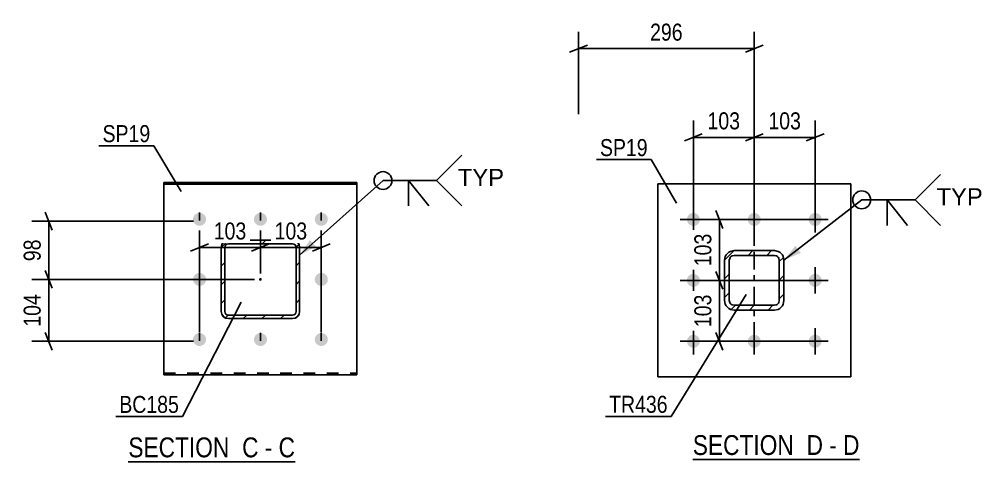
# Model space of a CAD drawing. Header units: millimetres. Extents: x 0 to 1766, y 0 to 560.
# Drawn here: x 1034.5 to 1196.7, y 63.2 to 137.6 of the extents above; entities that cross this region are included whole.
import ezdxf

# ---------------------------------------------------------------- set-up
doc = ezdxf.new("R2010")
doc.units = ezdxf.units.MM
doc.linetypes.add('DXK_LINE_DOT2', pattern=[3.9198, 1.9599, -1.9599])
doc.linetypes.add('DXK_LINE_DOT3', pattern=[5.9187, 2.979, -0.9799, 0.9799, -0.9799])
doc.styles.add('Arial', font='ARIAL.TTF', dxfattribs={"height": 0.2})
doc.styles.add('Arial Narrow', font='ARIALN.TTF', dxfattribs={"height": 0.2})

# ---------------------------------------------------------------- blocks, each defined once
blk = doc.blocks.new('Unknown-814185401-13 - 6049')
at = {"color": 6, "linetype": 'Continuous'}
blk.add_line((1052.86, 63.15), (1080.93, 63.15), dxfattribs=at)
at = {"color": 0, "linetype": 'Continuous'}
for points in [[(1070.97, 63.9), (1070.97, 67.4), (1052.86, 67.4), (1052.86, 63.9)], [(1074.78, 63.9), (1074.78, 67.4), (1072.02, 67.4), (1072.02, 63.9)], [(1077.11, 63.9), (1077.11, 67.4), (1075.83, 67.4), (1075.83, 63.9)], [(1080.93, 63.9), (1080.93, 67.4), (1078.16, 67.4), (1078.16, 63.9)]]:
    blk.add_wipeout(points, dxfattribs=at)
at = {"color": 7, "linetype": 'Continuous', "style": 'Arial Narrow'}
for s, p in [('SECTION ', (1052.86, 63.9)), ('C', (1072.02, 63.9)), ('C', (1078.16, 63.9)), ('-', (1075.83, 63.9))]:
    blk.add_text(s, height=3.34, dxfattribs=at).set_placement(p)
blk = doc.blocks.new('Unknown-814185401-16 - 1599')
at = {"color": 6, "linetype": 'Continuous'}
blk.add_line((1147.9, 63.54), (1175.97, 63.54), dxfattribs=at)
at = {"color": 0, "linetype": 'Continuous'}
for points in [[(1166.01, 64.29), (1166.01, 67.79), (1147.9, 67.79), (1147.9, 64.29)], [(1169.83, 64.29), (1169.83, 67.79), (1167.06, 67.79), (1167.06, 64.29)], [(1172.15, 64.29), (1172.15, 67.79), (1170.88, 67.79), (1170.88, 64.29)], [(1175.97, 64.29), (1175.97, 67.79), (1173.2, 67.79), (1173.2, 64.29)]]:
    blk.add_wipeout(points, dxfattribs=at)
at = {"color": 7, "linetype": 'Continuous', "style": 'Arial Narrow'}
for s, p in [('SECTION ', (1147.9, 64.29)), ('D', (1167.06, 64.29)), ('D', (1173.2, 64.29)), ('-', (1170.88, 64.29))]:
    blk.add_text(s, height=3.34, dxfattribs=at).set_placement(p)
blk = doc.blocks.new('Part-814185401-6088 - 6049')
at = {"color": 2, "linetype": 'Continuous'}
for p, q in [((1058.85, 110.13), (1091.35, 110.13)), ((1058.85, 77.8), (1058.85, 110.13)), ((1058.85, 109.87), (1091.35, 109.87)), ((1091.35, 77.8), (1091.35, 110.13)), ((1091.35, 77.8), (1058.85, 77.8))]:
    blk.add_line(p, q, dxfattribs=at)
at = {"color": 7, "linetype": 'DXK_LINE_DOT2'}
blk.add_line((1058.85, 78.06), (1091.35, 78.06), dxfattribs=at)
blk = doc.blocks.new('Bolt-814185401-6090 - 6049')
at = {"linetype": 'Continuous'}
for points in [[(1064.85, 105.04), (1065.08, 105.02), (1065.3, 104.94), (1065.5, 104.83), (1065.67, 104.68), (1065.81, 104.5), (1065.9, 104.29), (1065.95, 104.07), (1065.95, 103.84), (1065.9, 103.62), (1065.81, 103.41), (1065.67, 103.23), (1065.5, 103.08), (1065.3, 102.96), (1065.08, 102.89), (1064.85, 102.87), (1064.62, 102.89), (1064.41, 102.96), (1064.21, 103.08), (1064.04, 103.23), (1063.9, 103.41), (1063.81, 103.62), (1063.76, 103.84), (1063.76, 104.07), (1063.81, 104.29), (1063.9, 104.5), (1064.04, 104.68), (1064.21, 104.83), (1064.41, 104.94), (1064.62, 105.02)], [(1075.1, 105.04), (1075.33, 105.02), (1075.55, 104.94), (1075.75, 104.83), (1075.92, 104.68), (1076.06, 104.5), (1076.15, 104.29), (1076.2, 104.07), (1076.2, 103.84), (1076.15, 103.62), (1076.06, 103.41), (1075.92, 103.23), (1075.75, 103.08), (1075.55, 102.96), (1075.33, 102.89), (1075.1, 102.87), (1074.87, 102.89), (1074.66, 102.96), (1074.46, 103.08), (1074.29, 103.23), (1074.15, 103.41), (1074.06, 103.62), (1074.01, 103.84), (1074.01, 104.07), (1074.06, 104.29), (1074.15, 104.5), (1074.29, 104.68), (1074.46, 104.83), (1074.66, 104.94), (1074.87, 105.02)], [(1085.35, 105.04), (1085.58, 105.02), (1085.8, 104.94), (1086, 104.83), (1086.17, 104.68), (1086.31, 104.5), (1086.4, 104.29), (1086.45, 104.07), (1086.45, 103.84), (1086.4, 103.62), (1086.31, 103.41), (1086.17, 103.23), (1086, 103.08), (1085.8, 102.96), (1085.58, 102.89), (1085.35, 102.87), (1085.12, 102.89), (1084.91, 102.96), (1084.71, 103.08), (1084.54, 103.23), (1084.4, 103.41), (1084.31, 103.62), (1084.26, 103.84), (1084.26, 104.07), (1084.31, 104.29), (1084.4, 104.5), (1084.54, 104.68), (1084.71, 104.83), (1084.91, 104.94), (1085.12, 105.02)], [(1064.85, 94.92), (1065.08, 94.9), (1065.3, 94.83), (1065.5, 94.72), (1065.67, 94.56), (1065.81, 94.38), (1065.9, 94.17), (1065.95, 93.95), (1065.95, 93.72), (1065.9, 93.5), (1065.81, 93.3), (1065.67, 93.11), (1065.5, 92.96), (1065.3, 92.85), (1065.08, 92.78), (1064.85, 92.75), (1064.62, 92.78), (1064.41, 92.85), (1064.21, 92.96), (1064.04, 93.11), (1063.9, 93.3), (1063.81, 93.5), (1063.76, 93.72), (1063.76, 93.95), (1063.81, 94.17), (1063.9, 94.38), (1064.04, 94.56), (1064.21, 94.72), (1064.41, 94.83), (1064.62, 94.9)], [(1085.35, 94.92), (1085.58, 94.9), (1085.8, 94.83), (1086, 94.72), (1086.17, 94.56), (1086.31, 94.38), (1086.4, 94.17), (1086.45, 93.95), (1086.45, 93.72), (1086.4, 93.5), (1086.31, 93.3), (1086.17, 93.11), (1086, 92.96), (1085.8, 92.85), (1085.58, 92.78), (1085.35, 92.75), (1085.12, 92.78), (1084.91, 92.85), (1084.71, 92.96), (1084.54, 93.11), (1084.4, 93.3), (1084.31, 93.5), (1084.26, 93.72), (1084.26, 93.95), (1084.31, 94.17), (1084.4, 94.38), (1084.54, 94.56), (1084.71, 94.72), (1084.91, 94.83), (1085.12, 94.9)], [(1064.85, 84.81), (1065.08, 84.79), (1065.3, 84.72), (1065.5, 84.6), (1065.67, 84.45), (1065.81, 84.27), (1065.9, 84.06), (1065.95, 83.84), (1065.95, 83.61), (1065.9, 83.39), (1065.81, 83.18), (1065.67, 83), (1065.5, 82.85), (1065.3, 82.73), (1065.08, 82.66), (1064.85, 82.64), (1064.62, 82.66), (1064.41, 82.73), (1064.21, 82.85), (1064.04, 83), (1063.9, 83.18), (1063.81, 83.39), (1063.76, 83.61), (1063.76, 83.84), (1063.81, 84.06), (1063.9, 84.27), (1064.04, 84.45), (1064.21, 84.6), (1064.41, 84.72), (1064.62, 84.79)], [(1075.1, 84.81), (1075.33, 84.79), (1075.55, 84.72), (1075.75, 84.6), (1075.92, 84.45), (1076.06, 84.27), (1076.15, 84.06), (1076.2, 83.84), (1076.2, 83.61), (1076.15, 83.39), (1076.06, 83.18), (1075.92, 83), (1075.75, 82.85), (1075.55, 82.73), (1075.33, 82.66), (1075.1, 82.64), (1074.87, 82.66), (1074.66, 82.73), (1074.46, 82.85), (1074.29, 83), (1074.15, 83.18), (1074.06, 83.39), (1074.01, 83.61), (1074.01, 83.84), (1074.06, 84.06), (1074.15, 84.27), (1074.29, 84.45), (1074.46, 84.6), (1074.66, 84.72), (1074.87, 84.79)], [(1085.35, 84.81), (1085.58, 84.79), (1085.8, 84.72), (1086, 84.6), (1086.17, 84.45), (1086.31, 84.27), (1086.4, 84.06), (1086.45, 83.84), (1086.45, 83.61), (1086.4, 83.39), (1086.31, 83.18), (1086.17, 83), (1086, 82.85), (1085.8, 82.73), (1085.58, 82.66), (1085.35, 82.64), (1085.12, 82.66), (1084.91, 82.73), (1084.71, 82.85), (1084.54, 83), (1084.4, 83.18), (1084.31, 83.39), (1084.26, 83.61), (1084.26, 83.84), (1084.31, 84.06), (1084.4, 84.27), (1084.54, 84.45), (1084.71, 84.6), (1084.91, 84.72), (1085.12, 84.79)]]:
    blk.add_hatch(color=1, dxfattribs=at).paths.add_polyline_path(points)
at = {"color": 1, "linetype": 'Continuous'}
for p, q in [((1064.85, 103.74), (1064.85, 105.09)), ((1075.1, 103.74), (1075.1, 105.09)), ((1085.35, 103.74), (1085.35, 105.09)), ((1064.85, 93.63), (1064.85, 94.97)), ((1085.35, 93.63), (1085.35, 94.97)), ((1064.85, 83.51), (1064.85, 84.86)), ((1075.1, 83.51), (1075.1, 84.86)), ((1085.35, 83.51), (1085.35, 84.86))]:
    blk.add_line(p, q, dxfattribs=at)
blk = doc.blocks.new('Part-814185401-6121 - 6049')
at = {"linetype": 'Continuous'}
h = blk.add_hatch(dxfattribs=at)
h.set_pattern_fill('', scale=0.7, style=0, pattern_type=0)
h.set_pattern_definition([(45, (1069.7036, 100.4384), (-1.57154, 1.57154), [])])
h.paths.add_polyline_path([(1080.5, 100.44), (1069.7, 100.44), (1069.24, 100.35), (1068.86, 100.09), (1068.59, 99.7), (1068.5, 99.24), (1068.5, 88.44), (1068.59, 87.98), (1068.86, 87.59), (1069.24, 87.33), (1069.7, 87.24), (1080.5, 87.24), (1080.96, 87.33), (1081.35, 87.59), (1081.61, 87.98), (1081.7, 88.44), (1081.7, 99.24), (1081.61, 99.7), (1081.35, 100.09), (1080.96, 100.35)])
h.paths.add_polyline_path([(1081.06, 99.47), (1081.1, 99.24), (1081.1, 88.44), (1081.06, 88.21), (1080.93, 88.01), (1080.73, 87.88), (1080.5, 87.84), (1069.7, 87.84), (1069.47, 87.88), (1069.28, 88.01), (1069.15, 88.21), (1069.1, 88.44), (1069.1, 99.24), (1069.15, 99.47), (1069.28, 99.66), (1069.47, 99.79), (1069.7, 99.84), (1080.5, 99.84), (1080.73, 99.79), (1080.93, 99.66)])
blk.add_hatch(color=30, dxfattribs=at).paths.add_polyline_path([(1075.1, 93.74, -1), (1075.1, 93.94, -1)])
at = {"color": 7, "linetype": 'DXK_LINE_DOT2'}
for p, q in [((1068.5, 99.24), (1068.59, 99.7)), ((1068.5, 99.24), (1068.5, 88.44)), ((1068.59, 99.7), (1068.86, 100.09)), ((1068.86, 100.09), (1069.24, 100.35)), ((1069.15, 99.47), (1069.1, 99.24)), ((1069.1, 88.44), (1069.1, 99.24)), ((1069.28, 99.66), (1069.15, 99.47)), ((1069.24, 100.35), (1069.7, 100.44)), ((1069.47, 99.79), (1069.28, 99.66)), ((1069.7, 99.84), (1069.47, 99.79)), ((1069.7, 100.44), (1080.5, 100.44)), ((1069.7, 99.84), (1080.5, 99.84)), ((1080.5, 100.44), (1080.96, 100.35)), ((1080.73, 99.79), (1080.5, 99.84)), ((1080.93, 99.66), (1080.73, 99.79)), ((1081.06, 99.47), (1080.93, 99.66)), ((1080.96, 100.35), (1081.35, 100.09)), ((1081.1, 99.24), (1081.06, 99.47)), ((1081.1, 88.44), (1081.1, 99.24)), ((1081.35, 100.09), (1081.61, 99.7)), ((1081.61, 99.7), (1081.7, 99.24)), ((1081.7, 88.44), (1081.7, 99.24)), ((1068.59, 87.98), (1068.5, 88.44)), ((1068.86, 87.59), (1068.59, 87.98)), ((1069.1, 88.44), (1069.15, 88.21)), ((1069.15, 88.21), (1069.28, 88.01)), ((1069.28, 88.01), (1069.47, 87.88)), ((1069.47, 87.88), (1069.7, 87.84)), ((1069.7, 87.84), (1080.5, 87.84)), ((1080.5, 87.84), (1080.73, 87.88)), ((1080.73, 87.88), (1080.93, 88.01)), ((1080.93, 88.01), (1081.06, 88.21)), ((1081.06, 88.21), (1081.1, 88.44)), ((1081.61, 87.98), (1081.35, 87.59)), ((1081.7, 88.44), (1081.61, 87.98)), ((1069.24, 87.33), (1068.86, 87.59)), ((1069.7, 87.24), (1069.24, 87.33)), ((1069.7, 87.24), (1080.5, 87.24)), ((1080.96, 87.33), (1080.5, 87.24)), ((1081.35, 87.59), (1080.96, 87.33))]:
    blk.add_line(p, q, dxfattribs=at)
at = {"color": 2, "linetype": 'Continuous'}
for p, q in [((1068.59, 99.7), (1068.5, 99.24)), ((1068.5, 99.24), (1068.5, 99.24)), ((1068.5, 88.44), (1068.5, 99.24)), ((1069.1, 99.24), (1069.15, 99.47)), ((1069.1, 99.24), (1069.1, 99.24)), ((1069.1, 88.44), (1069.1, 99.24)), ((1069.15, 99.47), (1069.28, 99.66)), ((1069.7, 100.44), (1069.24, 100.35)), ((1069.28, 99.66), (1069.47, 99.79)), ((1069.47, 99.79), (1069.7, 99.84)), ((1069.7, 100.44), (1069.7, 100.44)), ((1069.7, 100.44), (1080.5, 100.44)), ((1069.7, 99.84), (1069.7, 99.84)), ((1069.7, 99.84), (1080.5, 99.84)), ((1080.5, 100.44), (1080.5, 100.44)), ((1080.96, 100.35), (1080.5, 100.44)), ((1080.5, 99.84), (1080.5, 99.84)), ((1080.5, 99.84), (1080.73, 99.79)), ((1080.73, 99.79), (1080.93, 99.66)), ((1080.93, 99.66), (1081.06, 99.47)), ((1081.06, 99.47), (1081.1, 99.24)), ((1081.1, 99.24), (1081.1, 99.24)), ((1081.1, 88.44), (1081.1, 99.24)), ((1081.7, 99.24), (1081.61, 99.7)), ((1081.7, 99.24), (1081.7, 99.24)), ((1081.7, 88.44), (1081.7, 99.24)), ((1068.5, 88.44), (1068.5, 88.44)), ((1068.5, 88.44), (1068.59, 87.98)), ((1069.1, 88.44), (1069.1, 88.44)), ((1069.15, 88.21), (1069.1, 88.44)), ((1069.28, 88.01), (1069.15, 88.21)), ((1069.47, 87.88), (1069.28, 88.01)), ((1069.7, 87.84), (1069.47, 87.88)), ((1069.7, 87.84), (1069.7, 87.84)), ((1069.7, 87.84), (1080.5, 87.84)), ((1080.73, 87.88), (1080.5, 87.84)), ((1080.5, 87.84), (1080.5, 87.84)), ((1080.93, 88.01), (1080.73, 87.88)), ((1081.06, 88.21), (1080.93, 88.01)), ((1081.1, 88.44), (1081.06, 88.21)), ((1081.1, 88.44), (1081.1, 88.44)), ((1081.61, 87.98), (1081.7, 88.44)), ((1081.7, 88.44), (1081.7, 88.44)), ((1069.24, 87.33), (1069.7, 87.24)), ((1069.7, 87.24), (1069.7, 87.24)), ((1069.7, 87.24), (1080.5, 87.24)), ((1080.5, 87.24), (1080.96, 87.33)), ((1080.5, 87.24), (1080.5, 87.24))]:
    blk.add_line(p, q, dxfattribs=at)
at = {"color": 7, "linetype": 'DXK_LINE_DOT3'}
blk.add_line((1075.1, 93.84), (1075.1, 93.84), dxfattribs=at)
at = {"color": 30, "linetype": 'DXK_LINE_DOT3'}
blk.add_line((1075.1, 93.84), (1075.1, 93.84), dxfattribs=at)
at = {"color": 30, "linetype": 'Continuous'}
blk.add_circle((1075.1, 93.84), 0.1, dxfattribs=at)
at = {"color": 2, "linetype": 'Continuous'}
for centre, start, end in [((1069.7, 99.24), 112.5, 157.5), ((1080.5, 99.24), 22.5, 67.5), ((1069.7, 88.44), 202.5, 247.5), ((1080.5, 88.44), 292.5, 337.5)]:
    blk.add_arc(centre, 1.2, start, end, dxfattribs=at)
blk = doc.blocks.new('Bolt-814185401-1752 - 1599')
at = {"linetype": 'Continuous'}
for points in [[(1148, 102.83, -1), (1148, 105.03, -1)], [(1158.25, 102.83, -1), (1158.25, 105.03, -1)], [(1168.5, 102.83, -1), (1168.5, 105.03, -1)], [(1148, 92.58, -1), (1148, 94.78, -1)], [(1168.5, 92.58, -1), (1168.5, 94.78, -1)], [(1148, 82.33, -1), (1148, 84.53, -1)], [(1158.25, 82.33, -1), (1158.25, 84.53, -1)], [(1168.5, 82.33, -1), (1168.5, 84.53, -1)]]:
    blk.add_hatch(color=1, dxfattribs=at).paths.add_polyline_path(points)
at = {"color": 1, "linetype": 'Continuous'}
for p, q in [((1148, 101.73), (1148, 106.13)), ((1158.25, 101.73), (1158.25, 106.13)), ((1168.5, 101.73), (1168.5, 106.13)), ((1150.2, 103.93), (1145.8, 103.93)), ((1160.45, 103.93), (1156.05, 103.93)), ((1170.7, 103.93), (1166.3, 103.93)), ((1148, 91.48), (1148, 95.88)), ((1168.5, 91.48), (1168.5, 95.88)), ((1150.2, 93.68), (1145.8, 93.68)), ((1170.7, 93.68), (1166.3, 93.68)), ((1148, 81.23), (1148, 85.63)), ((1158.25, 81.23), (1158.25, 85.63)), ((1168.5, 81.23), (1168.5, 85.63)), ((1150.2, 83.43), (1145.8, 83.43)), ((1160.45, 83.43), (1156.05, 83.43)), ((1170.7, 83.43), (1166.3, 83.43))]:
    blk.add_line(p, q, dxfattribs=at)
blk = doc.blocks.new('Part-814185401-1732 - 1599')
at = {"linetype": 'Continuous'}
h = blk.add_hatch(dxfattribs=at)
h.set_pattern_fill('', scale=0.7, style=0, pattern_type=0)
h.set_pattern_definition([(45, (1154.8515, 98.6779), (-1.57154, 1.57154), [])])
h.paths.add_polyline_path([(1161.65, 98.68), (1154.85, 98.68), (1154.24, 98.56), (1153.72, 98.21), (1153.37, 97.69), (1153.25, 97.08), (1153.25, 90.28), (1153.37, 89.67), (1153.72, 89.15), (1154.24, 88.8), (1154.85, 88.68), (1161.65, 88.68), (1162.26, 88.8), (1162.78, 89.15), (1163.13, 89.67), (1163.25, 90.28), (1163.25, 97.08), (1163.13, 97.69), (1162.78, 98.21), (1162.26, 98.56)])
h.paths.add_polyline_path([(1162.39, 97.38), (1162.45, 97.08), (1162.45, 90.28), (1162.39, 89.97), (1162.22, 89.71), (1161.96, 89.54), (1161.65, 89.48), (1154.85, 89.48), (1154.55, 89.54), (1154.29, 89.71), (1154.11, 89.97), (1154.05, 90.28), (1154.05, 97.08), (1154.11, 97.38), (1154.29, 97.64), (1154.55, 97.82), (1154.85, 97.88), (1161.65, 97.88), (1161.96, 97.82), (1162.22, 97.64)])
at = {"color": 7, "linetype": 'DXK_LINE_DOT3'}
for p, q in [((1158.25, 83.68), (1158.25, 103.68)), ((1168.25, 93.68), (1148.25, 93.68))]:
    blk.add_line(p, q, dxfattribs=at)
at = {"color": 7, "linetype": 'DXK_LINE_DOT2'}
for p, q in [((1153.25, 97.08), (1153.37, 97.69)), ((1154.11, 97.38), (1154.05, 97.08)), ((1154.24, 98.56), (1154.85, 98.68)), ((1154.85, 97.88), (1154.55, 97.82)), ((1154.85, 98.68), (1161.65, 98.68)), ((1154.85, 97.88), (1161.65, 97.88)), ((1161.65, 98.68), (1162.26, 98.56)), ((1161.96, 97.82), (1161.65, 97.88)), ((1162.45, 97.08), (1162.39, 97.38)), ((1163.13, 97.69), (1163.25, 97.08)), ((1153.25, 90.28), (1153.25, 97.08)), ((1154.05, 90.28), (1154.05, 97.08)), ((1162.45, 90.28), (1162.45, 97.08)), ((1163.25, 90.28), (1163.25, 97.08)), ((1153.37, 89.67), (1153.25, 90.28)), ((1154.05, 90.28), (1154.11, 89.97)), ((1154.55, 89.54), (1154.85, 89.48)), ((1154.85, 89.48), (1161.65, 89.48)), ((1161.65, 89.48), (1161.96, 89.54)), ((1162.39, 89.97), (1162.45, 90.28)), ((1163.25, 90.28), (1163.13, 89.67)), ((1154.85, 88.68), (1154.24, 88.8)), ((1154.85, 88.68), (1161.65, 88.68)), ((1162.26, 88.8), (1161.65, 88.68))]:
    blk.add_line(p, q, dxfattribs=at)
at = {"color": 2, "linetype": 'Continuous'}
for p, q in [((1153.37, 97.69), (1153.25, 97.08)), ((1154.05, 97.08), (1154.11, 97.38)), ((1154.85, 98.68), (1154.24, 98.56)), ((1154.55, 97.82), (1154.85, 97.88)), ((1154.85, 98.68), (1161.65, 98.68)), ((1154.85, 97.88), (1161.65, 97.88)), ((1162.26, 98.56), (1161.65, 98.68)), ((1161.65, 97.88), (1161.96, 97.82)), ((1162.39, 97.38), (1162.45, 97.08)), ((1163.25, 97.08), (1163.13, 97.69)), ((1153.25, 90.28), (1153.25, 97.08)), ((1154.05, 90.28), (1154.05, 97.08)), ((1162.45, 90.28), (1162.45, 97.08)), ((1163.25, 90.28), (1163.25, 97.08)), ((1153.25, 90.28), (1153.37, 89.67)), ((1154.11, 89.97), (1154.05, 90.28)), ((1154.85, 89.48), (1154.55, 89.54)), ((1154.85, 89.48), (1161.65, 89.48)), ((1161.96, 89.54), (1161.65, 89.48)), ((1162.45, 90.28), (1162.39, 89.97)), ((1163.13, 89.67), (1163.25, 90.28)), ((1154.24, 88.8), (1154.85, 88.68)), ((1154.85, 88.68), (1161.65, 88.68)), ((1161.65, 88.68), (1162.26, 88.8))]:
    blk.add_line(p, q, dxfattribs=at)
at = {"color": 7, "linetype": 'DXK_LINE_DOT2'}
for centre, radius, start, end in [((1154.85, 97.08), 1.6, 112.5, 157.5), ((1154.85, 97.08), 0.8, 112.5, 157.5), ((1161.65, 97.08), 0.8, 22.5, 67.5), ((1161.65, 97.08), 1.6, 22.5, 67.5), ((1154.85, 90.28), 1.6, 202.5, 247.5), ((1154.85, 90.28), 0.8, 202.5, 247.5), ((1161.65, 90.28), 0.8, 292.5, 337.5), ((1161.65, 90.28), 1.6, 292.5, 337.5)]:
    blk.add_arc(centre, radius, start, end, dxfattribs=at)
at = {"color": 2, "linetype": 'Continuous'}
for centre, radius, start, end in [((1154.85, 97.08), 1.6, 112.5, 157.5), ((1154.85, 97.08), 0.8, 112.5, 157.5), ((1161.65, 97.08), 0.8, 22.5, 67.5), ((1161.65, 97.08), 1.6, 22.5, 67.5), ((1154.85, 90.28), 1.6, 202.5, 247.5), ((1154.85, 90.28), 0.8, 202.5, 247.5), ((1161.65, 90.28), 0.8, 292.5, 337.5), ((1161.65, 90.28), 1.6, 292.5, 337.5)]:
    blk.add_arc(centre, radius, start, end, dxfattribs=at)
blk = doc.blocks.new('Part-814185401-1779 - 1599')
at = {"color": 2, "linetype": 'Continuous'}
for p, q in [((1174.5, 109.93), (1142, 109.93)), ((1142, 109.93), (1142, 77.43)), ((1174.5, 77.43), (1174.5, 109.93)), ((1142, 77.43), (1174.5, 77.43))]:
    blk.add_line(p, q, dxfattribs=at)
blk = doc.blocks.new('StraightDimension-814185401-6215 - 6049')
at = {"color": 7, "linetype": 'Continuous'}
for p, q in [((1038.85, 105.15), (1040.05, 102.15)), ((1063.85, 103.65), (1036.6, 103.65)), ((1039.45, 93.84), (1039.45, 103.65)), ((1040.05, 92.34), (1038.85, 95.34)), ((1074.1, 93.84), (1036.6, 93.84))]:
    blk.add_line(p, q, dxfattribs=at)
at = {"color": 0}
blk.add_wipeout([(1038.7, 101.17), (1034.5, 101.17), (1034.5, 96.31), (1038.7, 96.31)], dxfattribs=at)
at = {"color": 3, "style": 'Arial Narrow'}
blk.add_text('98', height=2.863, rotation=90.0002, dxfattribs=at).set_placement((1038.1, 96.91))
blk = doc.blocks.new('StraightDimension-814185401-6223 - 6049')
at = {"color": 7, "linetype": 'Continuous'}
for p, q in [((1038.85, 95.34), (1040.05, 92.34)), ((1074.1, 93.84), (1036.6, 93.84)), ((1039.45, 83.42), (1039.45, 93.84)), ((1040.05, 81.92), (1038.85, 84.92)), ((1063.85, 83.42), (1036.6, 83.42))]:
    blk.add_line(p, q, dxfattribs=at)
at = {"color": 0}
blk.add_wipeout([(1038.7, 91.97), (1034.5, 91.97), (1034.5, 85.28), (1038.7, 85.28)], dxfattribs=at)
at = {"color": 3, "style": 'Arial Narrow'}
blk.add_text('104', height=2.863, rotation=90.0002, dxfattribs=at).set_placement((1038.1, 85.88))
blk = doc.blocks.new('StraightDimension-814185401-6232 - 6049')
at = {"color": 7, "linetype": 'Continuous'}
for p, q in [((1064.85, 84.98), (1064.85, 102.06)), ((1075.1, 94.84), (1075.1, 102.06)), ((1063.35, 98.61), (1066.35, 99.81)), ((1064.85, 99.21), (1075.1, 99.21)), ((1076.6, 99.81), (1073.6, 98.61))]:
    blk.add_line(p, q, dxfattribs=at)
at = {"color": 0}
blk.add_wipeout([(1073.32, 99.96), (1073.32, 104.16), (1066.64, 104.16), (1066.64, 99.96)], dxfattribs=at)
at = {"color": 3, "style": 'Arial Narrow'}
blk.add_text('103', height=2.863, dxfattribs=at).set_placement((1067.24, 100.56))
blk = doc.blocks.new('StraightDimension-814185401-6240 - 6049')
at = {"color": 7, "linetype": 'Continuous'}
for p, q in [((1075.1, 94.84), (1075.1, 102.06)), ((1085.35, 84.98), (1085.35, 102.06)), ((1073.6, 98.61), (1076.6, 99.81)), ((1075.1, 99.21), (1085.35, 99.21)), ((1086.85, 99.81), (1083.85, 98.61))]:
    blk.add_line(p, q, dxfattribs=at)
at = {"color": 0}
blk.add_wipeout([(1083.57, 99.96), (1083.57, 104.16), (1076.89, 104.16), (1076.89, 99.96)], dxfattribs=at)
at = {"color": 3, "style": 'Arial Narrow'}
blk.add_text('103', height=2.863, dxfattribs=at).set_placement((1077.49, 100.56))
blk = doc.blocks.new('StraightDimension-814185401-7236 - 1599')
at = {"color": 7, "linetype": 'Continuous'}
for p, q in [((1151.77, 95.18), (1152.97, 92.18)), ((1167.5, 93.68), (1149.52, 93.68)), ((1152.37, 83.43), (1152.37, 93.68)), ((1152.97, 81.93), (1151.77, 84.93)), ((1167.5, 83.43), (1149.52, 83.43))]:
    blk.add_line(p, q, dxfattribs=at)
at = {"color": 0}
blk.add_wipeout([(1151.62, 91.9), (1147.42, 91.9), (1147.42, 85.21), (1151.62, 85.21)], dxfattribs=at)
at = {"color": 3, "style": 'Arial Narrow'}
blk.add_text('103', height=2.863, rotation=90.0002, dxfattribs=at).set_placement((1151.02, 85.81))
blk = doc.blocks.new('StraightDimension-814185401-1798 - 1599')
at = {"color": 7, "linetype": 'Continuous'}
for p, q in [((1128.65, 121.68), (1128.65, 135.53)), ((1158.25, 99.67), (1158.25, 135.53)), ((1130.15, 133.28), (1127.15, 132.08)), ((1156.75, 132.08), (1159.75, 133.28)), ((1128.65, 132.68), (1158.25, 132.68))]:
    blk.add_line(p, q, dxfattribs=at)
at = {"color": 0}
blk.add_wipeout([(1146.79, 133.43), (1146.79, 137.63), (1140.11, 137.63), (1140.11, 133.43)], dxfattribs=at)
at = {"color": 3, "style": 'Arial Narrow'}
blk.add_text('296', height=2.863, dxfattribs=at).set_placement((1140.71, 134.03))
blk = doc.blocks.new('StraightDimension-814185401-7238 - 1599')
at = {"color": 7, "linetype": 'Continuous'}
for p, q in [((1167.5, 103.93), (1149.52, 103.93)), ((1151.77, 105.43), (1152.97, 102.43)), ((1152.37, 93.68), (1152.37, 103.93)), ((1152.97, 92.18), (1151.77, 95.18)), ((1167.5, 93.68), (1149.52, 93.68))]:
    blk.add_line(p, q, dxfattribs=at)
at = {"color": 0}
blk.add_wipeout([(1151.62, 102.15), (1147.42, 102.15), (1147.42, 95.46), (1151.62, 95.46)], dxfattribs=at)
at = {"color": 3, "style": 'Arial Narrow'}
blk.add_text('103', height=2.863, rotation=90.0002, dxfattribs=at).set_placement((1151.02, 96.06))
blk = doc.blocks.new('StraightDimension-814185401-7240 - 1599')
at = {"color": 7, "linetype": 'Continuous'}
for p, q in [((1148, 104.93), (1148, 120.6)), ((1158.25, 104.93), (1158.25, 120.6)), ((1146.5, 117.15), (1149.5, 118.35)), ((1148, 117.75), (1158.25, 117.75)), ((1159.75, 118.35), (1156.75, 117.15))]:
    blk.add_line(p, q, dxfattribs=at)
at = {"color": 0}
blk.add_wipeout([(1156.47, 118.5), (1156.47, 122.7), (1149.78, 122.7), (1149.78, 118.5)], dxfattribs=at)
at = {"color": 3, "style": 'Arial Narrow'}
blk.add_text('103', height=2.863, dxfattribs=at).set_placement((1150.38, 119.1))
blk = doc.blocks.new('StraightDimension-814185401-7242 - 1599')
at = {"color": 7, "linetype": 'Continuous'}
for p, q in [((1158.25, 104.93), (1158.25, 120.6)), ((1168.5, 104.93), (1168.5, 120.6)), ((1156.75, 117.15), (1159.75, 118.35)), ((1158.25, 117.75), (1168.5, 117.75)), ((1170, 118.35), (1167, 117.15))]:
    blk.add_line(p, q, dxfattribs=at)
at = {"color": 0}
blk.add_wipeout([(1166.72, 118.5), (1166.72, 122.7), (1160.03, 122.7), (1160.03, 118.5)], dxfattribs=at)
at = {"color": 3, "style": 'Arial Narrow'}
blk.add_text('103', height=2.863, dxfattribs=at).set_placement((1160.63, 119.1))
blk = doc.blocks.new('Mark-814185401-6084 - 6049')
at = {"color": 0}
blk.add_wipeout([(1056.56, 116.95), (1056.56, 119.95), (1048.52, 119.95), (1048.52, 116.95)], dxfattribs=at)
blk.add_wipeout([(1056.56, 116.95), (1056.56, 119.95), (1048.52, 119.95), (1048.52, 116.95)], dxfattribs=at)
at = {"color": 30, "linetype": 'Continuous'}
for p in [(1047.92, 116.35), (1061.74, 108.64)]:
    blk.add_line(p, (1057.16, 116.35), dxfattribs=at)
at = {"color": 3, "style": 'Arial Narrow'}
blk.add_text('SP19', height=2.863, dxfattribs=at).set_placement((1048.52, 116.95))
blk = doc.blocks.new('WeldMark-814185401-6248 - 6049')
at = {"linetype": 'Continuous'}
blk.add_hatch(color=30, dxfattribs=at).paths.add_polyline_path([(1084.44, 99.36), (1081.7, 97.92), (1083.44, 100.48)])
at = {"color": 30, "linetype": 'Continuous'}
for p, q in [((1081.7, 97.92), (1095.74, 110.48)), ((1095.74, 110.48), (1104.74, 110.48))]:
    blk.add_line(p, q, dxfattribs=at)
at = {"color": 3, "linetype": 'Continuous'}
for q in [(1103.45, 106.2), (1100.02, 106.2)]:
    blk.add_line((1100.02, 110.48), q, dxfattribs=at)
for start, end in [(90, 270), (270, 90)]:
    blk.add_arc((1095.74, 110.48), 1.5, start, end, dxfattribs=at)
at = {"color": 0, "linetype": 'Continuous'}
blk.add_wipeout([(1116.11, 109.58), (1116.11, 112.58), (1108.34, 112.58), (1108.34, 109.58)], dxfattribs=at)
blk.add_wipeout([(1116.11, 109.58), (1116.11, 112.58), (1108.34, 112.58), (1108.34, 109.58)], dxfattribs=at)
at = {"color": 3, "linetype": 'Continuous'}
for q in [(1109.02, 114.77), (1109.02, 106.2)]:
    blk.add_line((1104.74, 110.48), q, dxfattribs=at)
at = {"color": 3, "linetype": 'Continuous', "style": 'Arial'}
blk.add_text('TYP', height=2.865, dxfattribs=at).set_placement((1108.34, 109.58))
blk = doc.blocks.new('Mark-814185401-6117 - 6049')
at = {"color": 0}
blk.add_wipeout([(1061.39, 71.37), (1061.39, 74.37), (1051.34, 74.37), (1051.34, 71.37)], dxfattribs=at)
blk.add_wipeout([(1061.39, 71.37), (1061.39, 74.37), (1051.34, 74.37), (1051.34, 71.37)], dxfattribs=at)
at = {"color": 30, "linetype": 'Continuous'}
for p in [(1071.85, 90), (1050.74, 70.77)]:
    blk.add_line(p, (1061.99, 70.77), dxfattribs=at)
at = {"color": 3, "style": 'Arial Narrow'}
blk.add_text('BC185', height=2.863, dxfattribs=at).set_placement((1051.34, 71.37))
blk = doc.blocks.new('WeldMark-814185401-1809 - 1599')
at = {"linetype": 'Continuous'}
blk.add_hatch(color=30, dxfattribs=at).paths.add_polyline_path([(1166.08, 98.32), (1163.25, 97.08), (1165.16, 99.51)])
at = {"color": 30, "linetype": 'Continuous'}
for p, q in [((1163.25, 97.08), (1176.34, 107.23)), ((1176.34, 107.23), (1185.34, 107.23))]:
    blk.add_line(p, q, dxfattribs=at)
at = {"color": 3, "linetype": 'Continuous'}
for q in [(1184.06, 102.94), (1180.63, 102.94)]:
    blk.add_line((1180.63, 107.23), q, dxfattribs=at)
for start, end in [(90, 270), (270, 90)]:
    blk.add_arc((1176.34, 107.23), 1.5, start, end, dxfattribs=at)
at = {"color": 0, "linetype": 'Continuous'}
blk.add_wipeout([(1196.72, 106.33), (1196.72, 109.33), (1188.94, 109.33), (1188.94, 106.33)], dxfattribs=at)
blk.add_wipeout([(1196.72, 106.33), (1196.72, 109.33), (1188.94, 109.33), (1188.94, 106.33)], dxfattribs=at)
at = {"color": 3, "linetype": 'Continuous'}
for q in [(1189.63, 111.51), (1189.63, 102.94)]:
    blk.add_line((1185.34, 107.23), q, dxfattribs=at)
at = {"color": 3, "linetype": 'Continuous', "style": 'Arial'}
blk.add_text('TYP', height=2.865, dxfattribs=at).set_placement((1188.94, 106.33))
blk = doc.blocks.new('Mark-814185401-1728 - 1599')
at = {"color": 0}
blk.add_wipeout([(1143.67, 71.39), (1143.67, 74.39), (1133.81, 74.39), (1133.81, 71.39)], dxfattribs=at)
blk.add_wipeout([(1143.67, 71.39), (1143.67, 74.39), (1133.81, 74.39), (1133.81, 71.39)], dxfattribs=at)
at = {"color": 30, "linetype": 'Continuous'}
for p in [(1156.86, 91.3), (1133.21, 70.79)]:
    blk.add_line(p, (1144.27, 70.79), dxfattribs=at)
at = {"color": 3, "style": 'Arial Narrow'}
blk.add_text('TR436', height=2.863, dxfattribs=at).set_placement((1133.81, 71.39))
blk = doc.blocks.new('Mark-814185401-1775 - 1599')
at = {"color": 0}
blk.add_wipeout([(1140.31, 114.6), (1140.31, 117.6), (1132.27, 117.6), (1132.27, 114.6)], dxfattribs=at)
blk.add_wipeout([(1140.31, 114.6), (1140.31, 117.6), (1132.27, 117.6), (1132.27, 114.6)], dxfattribs=at)
at = {"color": 30, "linetype": 'Continuous'}
for p in [(1131.67, 114), (1145.15, 106.7)]:
    blk.add_line(p, (1140.91, 114), dxfattribs=at)
at = {"color": 3, "style": 'Arial Narrow'}
blk.add_text('SP19', height=2.863, dxfattribs=at).set_placement((1132.27, 114.6))

msp = doc.modelspace()

# ---------------------------------------------------------------- block references
for name in ['Part-814185401-6088 - 6049', 'Part-814185401-1779 - 1599', 'Bolt-814185401-1752 - 1599', 'Bolt-814185401-6090 - 6049', 'Part-814185401-1732 - 1599', 'Part-814185401-6121 - 6049', 'Unknown-814185401-13 - 6049', 'Unknown-814185401-16 - 1599']:
    msp.add_blockref(name, (0, 0))

# ---------------------------------------------------------------- next in the draw order: block references
for name in ['StraightDimension-814185401-1798 - 1599', 'Mark-814185401-6084 - 6049', 'StraightDimension-814185401-6215 - 6049', 'StraightDimension-814185401-7236 - 1599']:
    msp.add_blockref(name, (0, 0))

# ---------------------------------------------------------------- next in the draw order: block references
for name in ['Mark-814185401-1775 - 1599', 'StraightDimension-814185401-7238 - 1599', 'StraightDimension-814185401-6223 - 6049', 'Mark-814185401-1728 - 1599']:
    msp.add_blockref(name, (0, 0))

# ---------------------------------------------------------------- next in the draw order: block references
for name in ['StraightDimension-814185401-7240 - 1599', 'StraightDimension-814185401-6232 - 6049']:
    msp.add_blockref(name, (0, 0))

# ---------------------------------------------------------------- next in the draw order: block references
for name in ['StraightDimension-814185401-7242 - 1599', 'StraightDimension-814185401-6240 - 6049', 'Mark-814185401-6117 - 6049']:
    msp.add_blockref(name, (0, 0))

# ---------------------------------------------------------------- next in the draw order: block references
for name in ['WeldMark-814185401-6248 - 6049', 'WeldMark-814185401-1809 - 1599']:
    msp.add_blockref(name, (0, 0))

doc.saveas('drawing.dxf')
